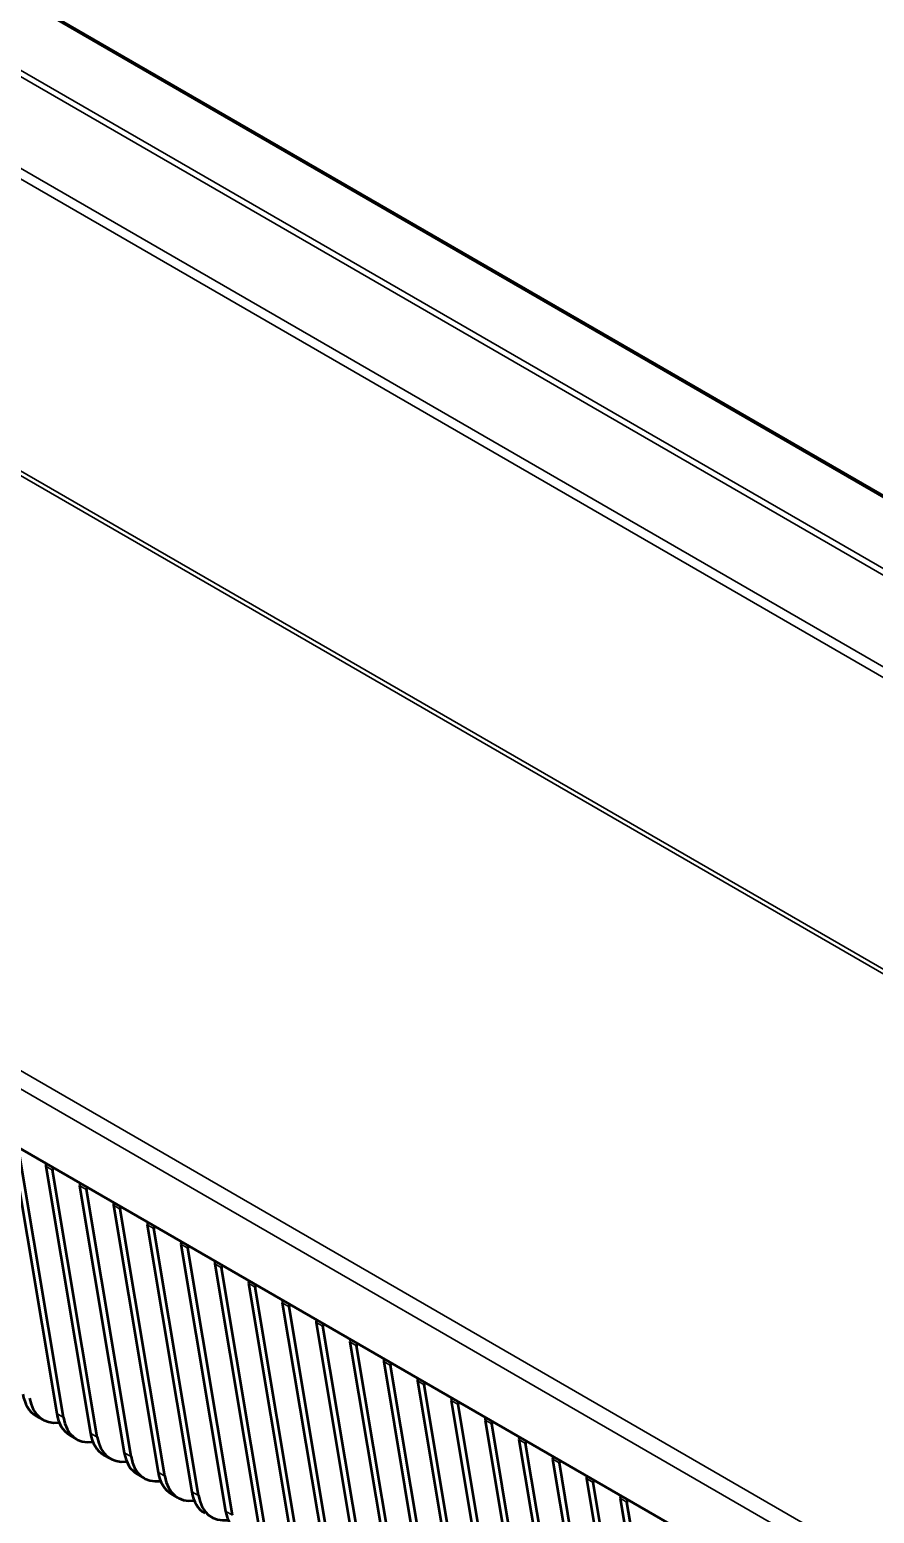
# Model space of a CAD drawing. Header units: millimetres. Extents: x 100 to 5488, y 100 to 4218.
# Drawn here: x 3245.5 to 3333.9, y 3267.4 to 3422.5 of the extents above; entities that cross this region are included whole.
import ezdxf

# ---------------------------------------------------------------- set-up
doc = ezdxf.new("R2010")
doc.units = ezdxf.units.MM
doc.header["$LTSCALE"] = 20
doc.layers.add('Visible (ANSI)', color=7, linetype='Continuous', lineweight=50)
doc.layers.add('Visible Narrow (ANSI)', color=7, linetype='Continuous', lineweight=35)

msp = doc.modelspace()

# ---------------------------------------------------------------- linework, layer by layer
at = {"layer": 'Visible (ANSI)'}
for p, q in [((2879.776, 3636.527), (3552.942, 3247.875)), ((3209.838, 3325.597), (3320.69, 3261.596)), ((3243.645, 3305.769), (3248.319, 3277.856)), ((3249.027, 3277.447), (3244.352, 3305.361)), ((3247.18, 3303.728), (3251.855, 3275.814)), ((3252.562, 3275.406), (3247.887, 3303.32)), ((3250.716, 3301.687), (3255.39, 3273.773)), ((3256.098, 3273.365), (3251.423, 3301.279)), ((3254.251, 3299.646), (3258.926, 3271.732)), ((3259.633, 3271.324), (3254.958, 3299.237)), ((3257.787, 3297.604), (3262.462, 3269.691)), ((3263.169, 3269.282), (3258.494, 3297.196)), ((3261.322, 3295.563), (3265.997, 3267.649)), ((3266.704, 3267.241), (3262.03, 3295.155)), ((3264.858, 3293.522), (3269.533, 3265.608)), ((3270.24, 3265.2), (3265.565, 3293.114)), ((3268.393, 3291.481), (3273.068, 3263.567)), ((3273.775, 3263.159), (3269.101, 3291.072)), ((3271.929, 3289.439), (3276.604, 3261.526)), ((3277.311, 3261.117), (3272.636, 3289.031)), ((3275.465, 3287.398), (3280.139, 3259.484)), ((3280.846, 3259.076), (3276.172, 3286.99)), ((3279, 3285.357), (3283.675, 3257.443)), ((3284.382, 3257.035), (3279.707, 3284.949)), ((3282.536, 3283.316), (3287.21, 3255.402)), ((3287.917, 3254.994), (3283.243, 3282.907)), ((3286.071, 3281.274), (3290.746, 3253.361)), ((3291.453, 3252.952), (3286.778, 3280.866)), ((3289.607, 3279.233), (3294.281, 3251.319)), ((3246.158, 3277.641), (3246.866, 3277.233)), ((3294.988, 3250.911), (3290.314, 3278.825)), ((3293.142, 3277.192), (3297.817, 3249.278)), ((3298.524, 3248.87), (3293.849, 3276.784)), ((3249.694, 3275.6), (3250.401, 3275.192)), ((3296.678, 3275.151), (3301.352, 3247.237)), ((3302.06, 3246.829), (3297.385, 3274.742)), ((3253.229, 3273.559), (3253.937, 3273.151)), ((3300.213, 3273.109), (3304.888, 3245.196)), ((3256.765, 3271.518), (3257.472, 3271.11)), ((3305.595, 3244.788), (3300.92, 3272.701)), ((3303.749, 3271.068), (3308.423, 3243.155)), ((3309.131, 3242.746), (3304.456, 3270.66)), ((3260.301, 3269.477), (3261.008, 3269.068)), ((3307.284, 3269.027), (3311.959, 3241.113)), ((3312.666, 3240.705), (3307.991, 3268.619))]:
    msp.add_line(p, q, dxfattribs=at)
for centre, major_axis, start_param, end_param in [((3247.32, 3303.837), (-0.1, -0.173), 4.1669546, 5.6723201), ((3248.027, 3303.429), (0.1, 0.173), 1.025362, 2.5307274), ((3250.855, 3301.796), (-0.1, -0.173), 4.1669546, 5.6723201), ((3251.562, 3301.387), (0.1, 0.173), 1.025362, 2.5307274), ((3254.391, 3299.754), (-0.1, -0.173), 4.1669546, 5.6723201), ((3255.098, 3299.346), (0.1, 0.173), 1.025362, 2.5307274), ((3257.926, 3297.713), (-0.1, -0.173), 4.1669546, 5.6723201), ((3258.633, 3297.305), (0.1, 0.173), 1.025362, 2.5307274), ((3261.462, 3295.672), (-0.1, -0.173), 4.1669546, 5.6723201), ((3262.169, 3295.264), (0.1, 0.173), 1.025362, 2.5307274), ((3264.997, 3293.631), (-0.1, -0.173), 4.1669546, 5.6723201), ((3265.704, 3293.222), (0.1, 0.173), 1.025362, 2.5307274), ((3268.533, 3291.589), (-0.1, -0.173), 4.1669546, 5.6723201), ((3269.24, 3291.181), (0.1, 0.173), 1.025362, 2.5307274), ((3272.068, 3289.548), (-0.1, -0.173), 4.1669546, 5.6723201), ((3272.775, 3289.14), (0.1, 0.173), 1.025362, 2.5307274), ((3275.604, 3287.507), (-0.1, -0.173), 4.1669546, 5.6723201), ((3276.311, 3287.099), (0.1, 0.173), 1.025362, 2.5307274), ((3279.139, 3285.466), (-0.1, -0.173), 4.1669546, 5.6723201), ((3279.846, 3285.057), (0.1, 0.173), 1.025362, 2.5307274), ((3282.675, 3283.424), (-0.1, -0.173), 4.1669546, 5.6723201), ((3283.382, 3283.016), (0.1, 0.173), 1.025362, 2.5307274), ((3286.21, 3281.383), (-0.1, -0.173), 4.1669546, 5.6723201), ((3286.918, 3280.975), (0.1, 0.173), 1.025362, 2.5307274), ((3249.658, 3283.704), (-3.5, -6.062), 5.6723201, 6.2831853), ((3250.366, 3283.295), (-3.5, -6.062), 5.6723201, 6.6991374), ((3289.746, 3279.342), (-0.1, -0.173), 4.1669546, 5.6723201), ((3290.453, 3278.934), (0.1, 0.173), 1.025362, 2.5307274), ((3253.194, 3281.662), (-3.5, -6.062), 5.6723201, 6.2831853), ((3253.901, 3281.254), (-3.5, -6.062), 5.6723201, 6.6991374), ((3293.281, 3277.301), (-0.1, -0.173), 4.1669546, 5.6723201), ((3293.989, 3276.892), (0.1, 0.173), 1.025362, 2.5307274), ((3256.729, 3279.621), (-3.5, -6.062), 5.6723201, 6.2831853), ((3257.437, 3279.213), (-3.5, -6.062), 5.6723201, 6.6991374), ((3296.817, 3275.259), (-0.1, -0.173), 4.1669546, 5.6723201), ((3297.524, 3274.851), (0.1, 0.173), 1.025362, 2.5307274), ((3260.265, 3277.58), (-3.5, -6.062), 5.6723201, 6.2831853), ((3260.972, 3277.172), (-3.5, -6.062), 5.6723201, 6.6991374), ((3300.353, 3273.218), (-0.1, -0.173), 4.1669546, 5.6723201), ((3301.06, 3272.81), (0.1, 0.173), 1.025362, 2.5307274), ((3263.801, 3275.539), (-3.5, -6.062), 5.6723201, 6.2831853), ((3264.508, 3275.13), (-3.5, -6.062), 5.6723201, 6.6991374), ((3303.888, 3271.177), (-0.1, -0.173), 4.1669546, 5.6723201), ((3304.595, 3270.769), (0.1, 0.173), 1.025362, 2.5307274), ((3267.336, 3273.497), (-3.5, -6.062), 5.6723201, 6.2831853), ((3268.043, 3273.089), (-3.5, -6.062), 5.6723201, 6.6991374), ((3307.424, 3269.136), (-0.1, -0.173), 4.1669546, 5.6723201), ((3308.131, 3268.727), (0.1, 0.173), 1.025362, 2.5307274), ((3270.872, 3271.456), (-3.5, -6.062), 5.6723201, 6.2831853)]:
    msp.add_ellipse(centre, major_axis=major_axis, ratio=0.5773503, start_param=start_param, end_param=end_param, dxfattribs=at)
at = {"layer": 'Visible Narrow (ANSI)'}
for p, q in [((3552.692, 3247.85), (2879.526, 3636.503)), ((2873.072, 3632.776), (3546.237, 3244.124)), ((3545.899, 3243.637), (2872.733, 3632.29)), ((2870.818, 3623.813), (3543.984, 3235.161)), ((3543.912, 3234.096), (2870.747, 3622.748)), ((2874.76, 3589.91), (3547.926, 3201.257)), ((3547.938, 3200.764), (2874.772, 3589.416)), ((2871.06, 3529.339), (3544.226, 3140.686)), ((3544.314, 3138.717), (2871.148, 3527.369)), ((3247.887, 3303.32), (3247.18, 3303.728)), ((3251.423, 3301.279), (3250.716, 3301.687)), ((3254.958, 3299.237), (3254.251, 3299.646)), ((3258.494, 3297.196), (3257.787, 3297.604)), ((3262.03, 3295.155), (3261.322, 3295.563)), ((3265.565, 3293.114), (3264.858, 3293.522)), ((3269.101, 3291.072), (3268.393, 3291.481)), ((3272.636, 3289.031), (3271.929, 3289.439)), ((3276.172, 3286.99), (3275.465, 3287.398)), ((3279.707, 3284.949), (3279, 3285.357)), ((3283.243, 3282.907), (3282.536, 3283.316)), ((3286.778, 3280.866), (3286.071, 3281.274)), ((3290.314, 3278.825), (3289.607, 3279.233)), ((3248.319, 3277.856), (3249.027, 3277.447)), ((3293.849, 3276.784), (3293.142, 3277.192)), ((3251.855, 3275.814), (3252.562, 3275.406)), ((3297.385, 3274.742), (3296.678, 3275.151)), ((3255.39, 3273.773), (3256.098, 3273.365)), ((3300.92, 3272.701), (3300.213, 3273.109)), ((3258.926, 3271.732), (3259.633, 3271.324)), ((3304.456, 3270.66), (3303.749, 3271.068)), ((3262.462, 3269.691), (3263.169, 3269.282)), ((3307.991, 3268.619), (3307.284, 3269.027)), ((3265.997, 3267.649), (3266.704, 3267.241))]:
    msp.add_line(p, q, dxfattribs=at)

doc.saveas('drawing.dxf')
